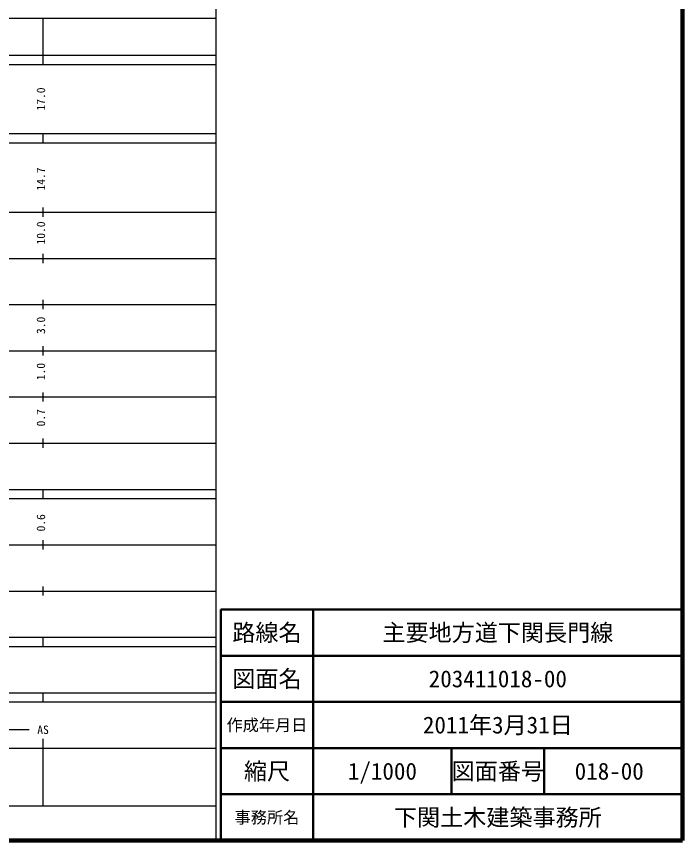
# Model space of a CAD drawing. Units: millimetres on the paper, enlarged 1000 times. Extents: x 40000 to 680000, y 20000 to 380000.
# Drawn here: x 535747 to 680000, y 20000 to 198357 of the extents above; entities that cross this region are included whole.
import ezdxf
from ezdxf.enums import TextEntityAlignment as Align

# ---------------------------------------------------------------- set-up
doc = ezdxf.new("R2010")
doc.units = ezdxf.units.MM
doc.header["$LTSCALE"] = 1000
for name, color, linetype, lineweight in [('M-TTL', 2, 'Continuous', 140), ('M-TTL-BAND', 7, 'Continuous', 25), ('M-TTL-FRAM', 2, 'Continuous', 50), ('M-TTL-LINE', 7, 'Continuous', 50)]:
    doc.layers.add(name, color=color, linetype=linetype, lineweight=lineweight)
doc.layers.add('M-TTL-TXT', color=7, linetype='Continuous')
doc.styles.add('ＭＳ ゴシック', font='')
doc.styles.get('ＭＳ ゴシック').set_extended_font_data('MS Gothic')

msp = doc.modelspace()

# ---------------------------------------------------------------- linework, layer by layer
at = {"layer": 'M-TTL'}
for p, q in [((680000, 20000), (680000, 380000)), ((40000, 20000), (680000, 20000))]:
    msp.add_line(p, q, dxfattribs=at)
at = {"layer": 'M-TTL-BAND'}
for p, q in [((579000, 20000), (579000, 370000)), ((68000, 198000), (579000, 198000)), ((541500, 188000), (541500, 198000)), ((40000, 190000), (579000, 190000)), ((40000, 188000), (579000, 188000)), ((40000, 173000), (579000, 173000)), ((541500, 171000), (541500, 173000)), ((40000, 171000), (579000, 171000)), ((541500, 155000), (541500, 157000)), ((40000, 156000), (579000, 156000)), ((541500, 145000), (541500, 147000)), ((46000, 146000), (579000, 146000)), ((52000, 136000), (579000, 136000)), ((541500, 135000), (541500, 137000)), ((541500, 125000), (541500, 127000)), ((46000, 126000), (579000, 126000)), ((52000, 116000), (579000, 116000)), ((541500, 115000), (541500, 117000)), ((46000, 106000), (579000, 106000)), ((541500, 105000), (541500, 107000)), ((40000, 96000), (579000, 96000)), ((541500, 94000), (541500, 96000)), ((40000, 94000), (579000, 94000)), ((49000, 84000), (579000, 84000)), ((541500, 83000), (541500, 85000)), ((541500, 73000), (541500, 75000)), ((40000, 74000), (579000, 74000)), ((40000, 64000), (579000, 64000)), ((541500, 62000), (541500, 64000)), ((40000, 62000), (579000, 62000)), ((40000, 52000), (579000, 52000)), ((541500, 50000), (541500, 52000)), ((40000, 50000), (579000, 50000)), ((71000, 44000), (538500, 44000)), ((541500, 27500), (541500, 42000)), ((40000, 40000), (579000, 40000)), ((68000, 27500), (579000, 27500))]:
    msp.add_line(p, q, dxfattribs=at)
at = {"layer": 'M-TTL-FRAM'}
for p, q in [((680000, 70000), (580000, 70000)), ((580000, 70000), (580000, 20000))]:
    msp.add_line(p, q, dxfattribs=at)
at = {"layer": 'M-TTL-LINE'}
for p, q in [((600000, 70000), (600000, 20000)), ((680000, 60000), (580000, 60000)), ((680000, 50000), (580000, 50000)), ((680000, 40000), (580000, 40000)), ((630000, 40000), (630000, 30000)), ((650000, 40000), (650000, 30000)), ((680000, 30000), (580000, 30000))]:
    msp.add_line(p, q, dxfattribs=at)

# ---------------------------------------------------------------- texts
at = {"layer": 'M-TTL-BAND', "style": 'ＭＳ ゴシック'}
for s, p in [('17.0', (542500, 180500)), ('14.7', (542500, 163174)), ('10.0', (542500, 151500)), ('3.0', (542500, 131500)), ('1.0', (542500, 121500)), ('0.7', (542500, 111500)), ('0.6', (542500, 88764))]:
    msp.add_text(s, height=1833, rotation=90, dxfattribs=at).set_placement(p, align=Align.BOTTOM_CENTER)
msp.add_text('AS', height=1833, dxfattribs=at).set_placement((541500, 42500), align=Align.BOTTOM_CENTER)
at = {"layer": 'M-TTL-TXT', "style": 'ＭＳ ゴシック'}
for s, height, p in [('路線名', 3666, (590000, 65000)), ('路線名', 3666, (590000, 65000)), ('主要地方道下関長門線', 3666, (640000, 65000)), ('図面名', 3666, (590000, 55000)), ('図面名', 3666, (590000, 55000)), ('203411018-00', 3666, (640000, 55000)), ('作成年月日', 2566, (590000, 45000)), ('作成年月日', 2566, (590000, 45000)), ('2011年3月31日', 3666, (640000, 45000)), ('縮尺', 3666, (590000, 35000)), ('縮尺', 3666, (590000, 35000)), ('1/1000', 3666, (615000, 35000)), ('図面番号', 3666, (640000, 35000)), ('図面番号', 3666, (640000, 35000)), ('018-00', 3666, (664125, 35000)), ('下関土木建築事務所', 3666, (640000, 25000)), ('事務所名', 2566, (590000, 25000)), ('事務所名', 2566, (590000, 25000))]:
    msp.add_text(s, height=height, dxfattribs=at).set_placement(p, align=Align.MIDDLE_CENTER)

doc.saveas('drawing.dxf')
